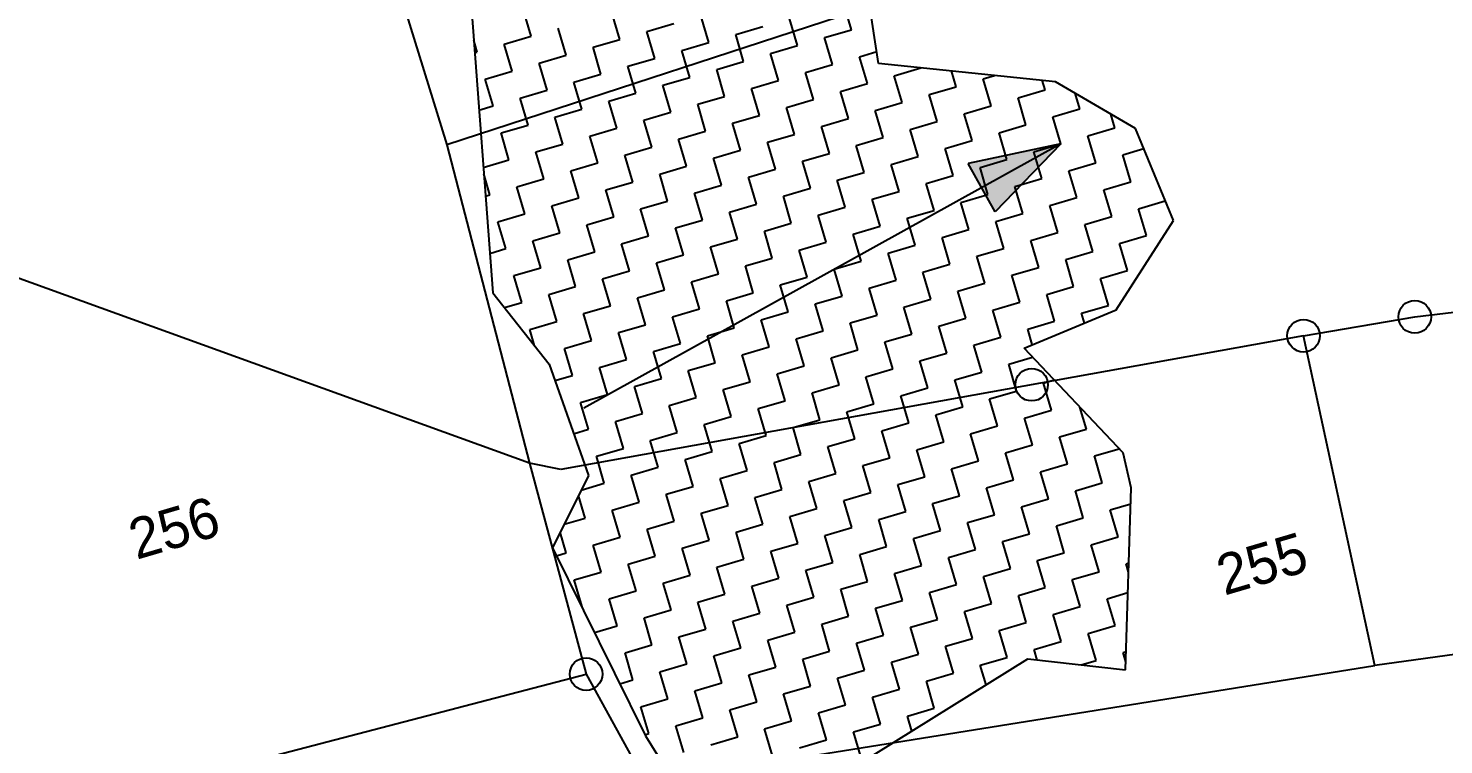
# Model space of a CAD drawing. Header units: metres. Extents: x 283645 to 285797, y 2017393 to 2020400.
# Drawn here: x 283930.6 to 284258, y 2018629.2 to 2018795 of the extents above; entities that cross this region are included whole.
import ezdxf
from ezdxf.enums import TextEntityAlignment as Align

# ---------------------------------------------------------------- set-up
doc = ezdxf.new("R2010")
doc.units = ezdxf.units.M
for name, color, linetype in [('POLY_HATCH', 12, 'Continuous'), ('POLY_PARCEL', 6, 'Continuous'), ('TEXT_PARCEL', 7, 'Continuous')]:
    doc.layers.add(name, color=color, linetype=linetype)
doc.styles.add('TEXT_MAP', font='', dxfattribs={"height": 2.5})
doc.styles.get('TEXT_MAP').set_extended_font_data('Kruti Dev 050')

msp = doc.modelspace()

# ---------------------------------------------------------------- hatches: boundary and pattern name
h = msp.add_hatch(color=256)
h.paths.add_polyline_path([(284151.12, 2018758.12), (284154.23, 2018752.51), (284169.43, 2018768.27)])
h.paths.add_polyline_path([(284169.43, 2018768.27), (284148.02, 2018763.72), (284151.12, 2018758.12)])

# ---------------------------------------------------------------- linework, layer by layer
for points in [[(284169.43, 2018768.27), (284059.11, 2018707.12)], [(284169.43, 2018768.27), (284148.02, 2018763.72)], [(284169.43, 2018768.27), (284154.23, 2018752.51)], [(284154.23, 2018752.51), (284148.02, 2018763.72)]]:
    msp.add_lwpolyline(points)
for centre in [(284251.26, 2018728.22), (284225.55, 2018723.85), (284162.67, 2018712.52), (284059.63, 2018645.57)]:
    msp.add_circle(centre, 3.77)
at = {"layer": 'POLY_HATCH'}
for p, q in [((284032.27, 2018810.35), (284038.05, 2018733.77)), ((284127.28, 2018786.83), (284125.02, 2018801.41)), ((284168.2, 2018782.62), (284127.28, 2018786.83)), ((284186.65, 2018771.79), (284168.2, 2018782.62)), ((284195.47, 2018750.5), (284186.65, 2018771.79)), ((284182.23, 2018729.82), (284195.47, 2018750.5)), ((284038.05, 2018733.77), (284051.06, 2018717.26)), ((284160.92, 2018721), (284182.23, 2018729.82)), ((284183.84, 2018696.74), (284160.92, 2018721)), ((284051.06, 2018717.26), (284060.18, 2018691.48)), ((284185.71, 2018688.65), (284183.84, 2018696.74)), ((284060.18, 2018691.48), (284051.87, 2018674.8)), ((284184.38, 2018646.58), (284185.71, 2018688.65)), ((284051.87, 2018674.8), (284073.34, 2018631.31)), ((284105.9, 2018614.3), (284161.78, 2018649.06)), ((284161.78, 2018649.06), (284184.38, 2018646.58)), ((284073.34, 2018631.31), (284123.71, 2018550.24))]:
    msp.add_line(p, q, dxfattribs=at)
at = {"layer": 'POLY_HATCH', "linetype": 'Continuous'}
for p, q in [((284046.92, 2018793.14), (284045.09, 2018799.37)), ((284121.01, 2018794.65), (284119.17, 2018800.88)), ((284067.46, 2018792.42), (284065.62, 2018798.65)), ((284073.7, 2018794.25), (284079.93, 2018796.09)), ((284088, 2018791.69), (284086.16, 2018797.93)), ((284108.54, 2018790.97), (284106.7, 2018797.21)), ((284040.69, 2018791.3), (284046.92, 2018793.14)), ((284054.99, 2018788.74), (284053.16, 2018794.98)), ((284061.23, 2018790.58), (284067.46, 2018792.42)), ((284075.53, 2018788.02), (284073.7, 2018794.25)), ((284094.23, 2018793.53), (284100.47, 2018795.37)), ((284096.07, 2018787.3), (284094.23, 2018793.53)), ((284114.77, 2018792.81), (284121.01, 2018794.65)), ((284116.61, 2018786.57), (284114.77, 2018792.81)), ((284034.46, 2018789.46), (284033.64, 2018792.23)), ((284033.86, 2018789.29), (284034.46, 2018789.46)), ((284042.53, 2018785.07), (284040.69, 2018791.3)), ((284063.07, 2018784.35), (284061.23, 2018790.58)), ((284081.77, 2018789.86), (284088, 2018791.69)), ((284083.6, 2018783.62), (284081.77, 2018789.86)), ((284102.31, 2018789.13), (284108.54, 2018790.97)), ((284104.14, 2018782.9), (284102.31, 2018789.13)), ((284122.84, 2018788.41), (284126.85, 2018789.59)), ((284048.76, 2018786.91), (284054.99, 2018788.74)), ((284050.6, 2018780.67), (284048.76, 2018786.91)), ((284069.3, 2018786.18), (284075.53, 2018788.02)), ((284071.14, 2018779.95), (284069.3, 2018786.18)), ((284089.84, 2018785.46), (284096.07, 2018787.3)), ((284110.38, 2018784.74), (284116.61, 2018786.57)), ((284124.68, 2018782.18), (284122.84, 2018788.41)), ((284036.29, 2018783.23), (284042.53, 2018785.07)), ((284038.13, 2018777), (284036.29, 2018783.23)), ((284056.83, 2018782.51), (284063.07, 2018784.35)), ((284077.37, 2018781.79), (284083.6, 2018783.62)), ((284091.67, 2018779.23), (284089.84, 2018785.46)), ((284097.91, 2018781.06), (284104.14, 2018782.9)), ((284112.21, 2018778.5), (284110.38, 2018784.74)), ((284130.91, 2018784.01), (284137.06, 2018785.82)), ((284132.75, 2018777.78), (284130.91, 2018784.01)), ((284145.22, 2018781.46), (284144.15, 2018785.1)), ((284151.45, 2018783.29), (284154.1, 2018784.07)), ((284153.29, 2018777.06), (284151.45, 2018783.29)), ((284165.76, 2018780.73), (284165.11, 2018782.94)), ((284044.36, 2018778.83), (284050.6, 2018780.67)), ((284058.67, 2018776.27), (284056.83, 2018782.51)), ((284064.9, 2018778.11), (284071.14, 2018779.95)), ((284079.21, 2018775.55), (284077.37, 2018781.79)), ((284099.75, 2018774.83), (284097.91, 2018781.06)), ((284118.45, 2018780.34), (284124.68, 2018782.18)), ((284120.28, 2018774.11), (284118.45, 2018780.34)), ((284138.99, 2018779.62), (284145.22, 2018781.46)), ((284140.82, 2018773.38), (284138.99, 2018779.62)), ((284159.52, 2018778.9), (284165.76, 2018780.73)), ((284173.83, 2018776.34), (284172.77, 2018779.94)), ((284034.86, 2018776.03), (284038.13, 2018777)), ((284046.2, 2018772.6), (284044.36, 2018778.83)), ((284052.43, 2018774.44), (284058.67, 2018776.27)), ((284066.74, 2018771.88), (284064.9, 2018778.11)), ((284085.44, 2018777.39), (284091.67, 2018779.23)), ((284087.28, 2018771.16), (284085.44, 2018777.39)), ((284105.98, 2018776.67), (284112.21, 2018778.5)), ((284107.82, 2018770.43), (284105.98, 2018776.67)), ((284126.52, 2018775.94), (284132.75, 2018777.78)), ((284147.06, 2018775.22), (284153.29, 2018777.06)), ((284161.36, 2018772.66), (284159.52, 2018778.9)), ((284167.6, 2018774.5), (284173.83, 2018776.34)), ((284054.27, 2018768.2), (284052.43, 2018774.44)), ((284072.97, 2018773.71), (284079.21, 2018775.55)), ((284074.81, 2018767.48), (284072.97, 2018773.71)), ((284093.51, 2018772.99), (284099.75, 2018774.83)), ((284095.35, 2018766.76), (284093.51, 2018772.99)), ((284114.05, 2018772.27), (284120.28, 2018774.11)), ((284128.35, 2018769.71), (284126.52, 2018775.94)), ((284134.59, 2018771.55), (284140.82, 2018773.38)), ((284148.89, 2018768.99), (284147.06, 2018775.22)), ((284169.43, 2018768.27), (284167.6, 2018774.5)), ((284181.9, 2018771.94), (284180.96, 2018775.13)), ((284039.97, 2018770.76), (284046.2, 2018772.6)), ((284041.8, 2018764.53), (284039.97, 2018770.76)), ((284060.51, 2018770.04), (284066.74, 2018771.88)), ((284062.34, 2018763.81), (284060.51, 2018770.04)), ((284081.04, 2018769.32), (284087.28, 2018771.16)), ((284101.58, 2018768.6), (284107.82, 2018770.43)), ((284115.89, 2018766.04), (284114.05, 2018772.27)), ((284122.12, 2018767.87), (284128.35, 2018769.71)), ((284136.43, 2018765.31), (284134.59, 2018771.55)), ((284155.13, 2018770.82), (284161.36, 2018772.66)), ((284156.96, 2018764.59), (284155.13, 2018770.82)), ((284175.67, 2018770.1), (284181.9, 2018771.94)), ((284177.5, 2018763.87), (284175.67, 2018770.1)), ((284048.04, 2018766.37), (284054.27, 2018768.2)), ((284049.87, 2018760.13), (284048.04, 2018766.37)), ((284068.58, 2018765.64), (284074.81, 2018767.48)), ((284082.88, 2018763.08), (284081.04, 2018769.32)), ((284089.11, 2018764.92), (284095.35, 2018766.76)), ((284103.42, 2018762.36), (284101.58, 2018768.6)), ((284123.96, 2018761.64), (284122.12, 2018767.87)), ((284142.66, 2018767.15), (284148.89, 2018768.99)), ((284144.5, 2018760.92), (284142.66, 2018767.15)), ((284163.2, 2018766.43), (284169.43, 2018768.27)), ((284165.04, 2018760.19), (284163.2, 2018766.43)), ((284183.74, 2018765.71), (284188.58, 2018767.13)), ((284035.86, 2018762.78), (284041.8, 2018764.53)), ((284056.11, 2018761.97), (284062.34, 2018763.81)), ((284070.41, 2018759.41), (284068.58, 2018765.64)), ((284076.65, 2018761.25), (284082.88, 2018763.08)), ((284090.95, 2018758.69), (284089.11, 2018764.92)), ((284109.65, 2018764.2), (284115.89, 2018766.04)), ((284111.49, 2018757.97), (284109.65, 2018764.2)), ((284130.19, 2018763.48), (284136.43, 2018765.31)), ((284132.03, 2018757.24), (284130.19, 2018763.48)), ((284150.73, 2018762.75), (284156.96, 2018764.59)), ((284171.27, 2018762.03), (284177.5, 2018763.87)), ((284185.57, 2018759.47), (284183.74, 2018765.71)), ((284037.41, 2018756.46), (284035.97, 2018761.32)), ((284043.64, 2018758.3), (284049.87, 2018760.13)), ((284057.95, 2018755.74), (284056.11, 2018761.97)), ((284078.48, 2018755.01), (284076.65, 2018761.25)), ((284097.19, 2018760.52), (284103.42, 2018762.36)), ((284099.02, 2018754.29), (284097.19, 2018760.52)), ((284117.72, 2018759.8), (284123.96, 2018761.64)), ((284119.56, 2018753.57), (284117.72, 2018759.8)), ((284138.26, 2018759.08), (284144.5, 2018760.92)), ((284152.57, 2018756.52), (284150.73, 2018762.75)), ((284158.8, 2018758.36), (284165.04, 2018760.19)), ((284173.11, 2018755.8), (284171.27, 2018762.03)), ((284036.36, 2018756.15), (284037.41, 2018756.46)), ((284045.48, 2018752.06), (284043.64, 2018758.3)), ((284064.18, 2018757.57), (284070.41, 2018759.41)), ((284066.02, 2018751.34), (284064.18, 2018757.57)), ((284084.72, 2018756.85), (284090.95, 2018758.69)), ((284086.56, 2018750.62), (284084.72, 2018756.85)), ((284105.26, 2018756.13), (284111.49, 2018757.97)), ((284125.8, 2018755.41), (284132.03, 2018757.24)), ((284140.1, 2018752.85), (284138.26, 2018759.08)), ((284146.33, 2018754.68), (284152.57, 2018756.52)), ((284160.64, 2018752.12), (284158.8, 2018758.36)), ((284179.34, 2018757.63), (284185.57, 2018759.47)), ((284181.18, 2018751.4), (284179.34, 2018757.63)), ((284051.71, 2018753.9), (284057.95, 2018755.74)), ((284053.55, 2018747.66), (284051.71, 2018753.9)), ((284072.25, 2018753.18), (284078.48, 2018755.01)), ((284074.09, 2018746.94), (284072.25, 2018753.18)), ((284092.79, 2018752.45), (284099.02, 2018754.29)), ((284107.09, 2018749.89), (284105.26, 2018756.13)), ((284113.33, 2018751.73), (284119.56, 2018753.57)), ((284127.63, 2018749.17), (284125.8, 2018755.41)), ((284148.17, 2018748.45), (284146.33, 2018754.68)), ((284166.87, 2018753.96), (284173.11, 2018755.8)), ((284168.71, 2018747.73), (284166.87, 2018753.96)), ((284187.41, 2018753.24), (284193.58, 2018755.06)), ((284189.25, 2018747), (284187.41, 2018753.24)), ((284039.24, 2018750.22), (284045.48, 2018752.06)), ((284041.08, 2018743.99), (284039.24, 2018750.22)), ((284059.78, 2018749.5), (284066.02, 2018751.34)), ((284080.32, 2018748.78), (284086.56, 2018750.62)), ((284094.63, 2018746.22), (284092.79, 2018752.45)), ((284100.86, 2018748.06), (284107.09, 2018749.89)), ((284115.16, 2018745.5), (284113.33, 2018751.73)), ((284133.87, 2018751.01), (284140.1, 2018752.85)), ((284135.7, 2018744.77), (284133.87, 2018751.01)), ((284154.4, 2018750.29), (284160.64, 2018752.12)), ((284156.24, 2018744.05), (284154.4, 2018750.29)), ((284174.94, 2018749.56), (284181.18, 2018751.4)), ((284047.32, 2018745.83), (284053.55, 2018747.66)), ((284061.62, 2018743.27), (284059.78, 2018749.5)), ((284067.85, 2018745.11), (284074.09, 2018746.94)), ((284082.16, 2018742.55), (284080.32, 2018748.78)), ((284102.7, 2018741.82), (284100.86, 2018748.06)), ((284121.4, 2018747.33), (284127.63, 2018749.17)), ((284123.24, 2018741.1), (284121.4, 2018747.33)), ((284141.94, 2018746.61), (284148.17, 2018748.45)), ((284143.77, 2018740.38), (284141.94, 2018746.61)), ((284162.48, 2018745.89), (284168.71, 2018747.73)), ((284176.78, 2018743.33), (284174.94, 2018749.56)), ((284183.01, 2018745.17), (284189.25, 2018747)), ((284037.37, 2018742.9), (284041.08, 2018743.99)), ((284049.15, 2018739.59), (284047.32, 2018745.83)), ((284069.69, 2018738.87), (284067.85, 2018745.11)), ((284088.39, 2018744.38), (284094.63, 2018746.22)), ((284090.23, 2018738.15), (284088.39, 2018744.38)), ((284108.93, 2018743.66), (284115.16, 2018745.5)), ((284110.77, 2018737.43), (284108.93, 2018743.66)), ((284129.47, 2018742.94), (284135.7, 2018744.77)), ((284150.01, 2018742.22), (284156.24, 2018744.05)), ((284164.31, 2018739.66), (284162.48, 2018745.89)), ((284170.55, 2018741.49), (284176.78, 2018743.33)), ((284184.85, 2018738.93), (284183.01, 2018745.17)), ((284055.39, 2018741.43), (284061.62, 2018743.27)), ((284057.22, 2018735.2), (284055.39, 2018741.43)), ((284075.92, 2018740.71), (284082.16, 2018742.55)), ((284077.76, 2018734.47), (284075.92, 2018740.71)), ((284096.46, 2018739.99), (284102.7, 2018741.82)), ((284117, 2018739.26), (284123.24, 2018741.1)), ((284131.31, 2018736.7), (284129.47, 2018742.94)), ((284137.54, 2018738.54), (284143.77, 2018740.38)), ((284151.85, 2018735.98), (284150.01, 2018742.22)), ((284172.38, 2018735.26), (284170.55, 2018741.49)), ((284042.92, 2018737.76), (284049.15, 2018739.59)), ((284044.76, 2018731.52), (284042.92, 2018737.76)), ((284063.46, 2018737.03), (284069.69, 2018738.87)), ((284065.29, 2018730.8), (284063.46, 2018737.03)), ((284084, 2018736.31), (284090.23, 2018738.15)), ((284098.3, 2018733.75), (284096.46, 2018739.99)), ((284104.53, 2018735.59), (284110.77, 2018737.43)), ((284118.84, 2018733.03), (284117, 2018739.26)), ((284139.38, 2018732.31), (284137.54, 2018738.54)), ((284158.08, 2018737.82), (284164.31, 2018739.66)), ((284159.92, 2018731.58), (284158.08, 2018737.82)), ((284178.62, 2018737.1), (284184.85, 2018738.93)), ((284180.45, 2018730.86), (284178.62, 2018737.1)), ((284050.99, 2018733.36), (284057.22, 2018735.2)), ((284071.53, 2018732.64), (284077.76, 2018734.47)), ((284085.83, 2018730.08), (284084, 2018736.31)), ((284092.07, 2018731.92), (284098.3, 2018733.75)), ((284106.37, 2018729.36), (284104.53, 2018735.59)), ((284125.07, 2018734.87), (284131.31, 2018736.7)), ((284126.91, 2018728.63), (284125.07, 2018734.87)), ((284145.61, 2018734.14), (284151.85, 2018735.98)), ((284147.45, 2018727.91), (284145.61, 2018734.14)), ((284166.15, 2018733.42), (284172.38, 2018735.26)), ((284040.75, 2018730.34), (284044.76, 2018731.52)), ((284052.83, 2018727.13), (284050.99, 2018733.36)), ((284059.06, 2018728.96), (284065.29, 2018730.8)), ((284073.37, 2018726.4), (284071.53, 2018732.64)), ((284093.9, 2018725.68), (284092.07, 2018731.92)), ((284112.61, 2018731.19), (284118.84, 2018733.03)), ((284114.44, 2018724.96), (284112.61, 2018731.19)), ((284133.14, 2018730.47), (284139.38, 2018732.31)), ((284134.98, 2018724.24), (284133.14, 2018730.47)), ((284153.68, 2018729.75), (284159.92, 2018731.58)), ((284167.99, 2018727.19), (284166.15, 2018733.42)), ((284174.22, 2018729.03), (284180.45, 2018730.86)), ((284046.59, 2018725.29), (284052.83, 2018727.13)), ((284060.9, 2018722.73), (284059.06, 2018728.96)), ((284079.6, 2018728.24), (284085.83, 2018730.08)), ((284081.44, 2018722.01), (284079.6, 2018728.24)), ((284100.14, 2018727.52), (284106.37, 2018729.36)), ((284101.97, 2018721.28), (284100.14, 2018727.52)), ((284120.68, 2018726.8), (284126.91, 2018728.63)), ((284141.21, 2018726.07), (284147.45, 2018727.91)), ((284155.52, 2018723.51), (284153.68, 2018729.75)), ((284161.75, 2018725.35), (284167.99, 2018727.19)), ((284174.88, 2018726.78), (284174.22, 2018729.03)), ((284047.7, 2018721.52), (284046.59, 2018725.29)), ((284067.13, 2018724.57), (284073.37, 2018726.4)), ((284068.97, 2018718.33), (284067.13, 2018724.57)), ((284087.67, 2018723.84), (284093.9, 2018725.68)), ((284089.51, 2018717.61), (284087.67, 2018723.84)), ((284108.21, 2018723.12), (284114.44, 2018724.96)), ((284122.51, 2018720.56), (284120.68, 2018726.8)), ((284128.75, 2018722.4), (284134.98, 2018724.24)), ((284143.05, 2018719.84), (284141.21, 2018726.07)), ((284162.81, 2018721.78), (284161.75, 2018725.35)), ((284054.66, 2018720.89), (284060.9, 2018722.73)), ((284056.5, 2018714.66), (284054.66, 2018720.89)), ((284075.2, 2018720.17), (284081.44, 2018722.01)), ((284095.74, 2018719.45), (284101.97, 2018721.28)), ((284110.05, 2018716.89), (284108.21, 2018723.12)), ((284116.28, 2018718.72), (284122.51, 2018720.56)), ((284130.58, 2018716.17), (284128.75, 2018722.4)), ((284149.29, 2018721.68), (284155.52, 2018723.51)), ((284151.12, 2018715.44), (284149.29, 2018721.68)), ((284062.73, 2018716.5), (284068.97, 2018718.33)), ((284077.04, 2018713.94), (284075.2, 2018720.17)), ((284083.27, 2018715.77), (284089.51, 2018717.61)), ((284097.58, 2018713.21), (284095.74, 2018719.45)), ((284118.12, 2018712.49), (284116.28, 2018718.72)), ((284136.82, 2018718), (284143.05, 2018719.84)), ((284138.66, 2018711.77), (284136.82, 2018718)), ((284157.36, 2018717.28), (284162.89, 2018718.91)), ((284159.19, 2018711.05), (284157.36, 2018717.28)), ((284052.41, 2018713.45), (284056.5, 2018714.66)), ((284064.57, 2018710.26), (284062.73, 2018716.5)), ((284070.81, 2018712.1), (284077.04, 2018713.94)), ((284085.11, 2018709.54), (284083.27, 2018715.77)), ((284103.81, 2018715.05), (284110.05, 2018716.89)), ((284105.65, 2018708.82), (284103.81, 2018715.05)), ((284124.35, 2018714.33), (284130.58, 2018716.17)), ((284126.19, 2018708.09), (284124.35, 2018714.33)), ((284144.89, 2018713.61), (284151.12, 2018715.44)), ((284072.64, 2018705.87), (284070.81, 2018712.1)), ((284091.34, 2018711.38), (284097.58, 2018713.21)), ((284093.18, 2018705.14), (284091.34, 2018711.38)), ((284111.88, 2018710.65), (284118.12, 2018712.49)), ((284113.72, 2018704.42), (284111.88, 2018710.65)), ((284132.42, 2018709.93), (284138.66, 2018711.77)), ((284146.73, 2018707.37), (284144.89, 2018713.61)), ((284152.96, 2018709.21), (284159.19, 2018711.05)), ((284165.43, 2018712.88), (284167.9, 2018713.61)), ((284167.26, 2018706.65), (284165.43, 2018712.88)), ((284058.34, 2018708.42), (284064.57, 2018710.26)), ((284060.17, 2018702.19), (284058.34, 2018708.42)), ((284078.88, 2018707.7), (284085.11, 2018709.54)), ((284080.71, 2018701.47), (284078.88, 2018707.7)), ((284099.41, 2018706.98), (284105.65, 2018708.82)), ((284119.95, 2018706.26), (284126.19, 2018708.09)), ((284134.26, 2018703.7), (284132.42, 2018709.93)), ((284140.49, 2018705.53), (284146.73, 2018707.37)), ((284154.8, 2018702.98), (284152.96, 2018709.21)), ((284175.34, 2018702.25), (284173.84, 2018707.33)), ((284066.41, 2018704.03), (284072.64, 2018705.87)), ((284068.25, 2018697.79), (284066.41, 2018704.03)), ((284086.95, 2018703.31), (284093.18, 2018705.14)), ((284101.25, 2018700.75), (284099.41, 2018706.98)), ((284107.49, 2018702.58), (284113.72, 2018704.42)), ((284121.79, 2018700.02), (284119.95, 2018706.26)), ((284142.33, 2018699.3), (284140.49, 2018705.53)), ((284161.03, 2018704.81), (284167.26, 2018706.65)), ((284162.87, 2018698.58), (284161.03, 2018704.81)), ((284056.75, 2018701.18), (284060.17, 2018702.19)), ((284074.48, 2018699.63), (284080.71, 2018701.47)), ((284088.78, 2018697.07), (284086.95, 2018703.31)), ((284095.02, 2018698.91), (284101.25, 2018700.75)), ((284109.32, 2018696.35), (284107.49, 2018702.58)), ((284128.02, 2018701.86), (284134.26, 2018703.7)), ((284129.86, 2018695.63), (284128.02, 2018701.86)), ((284148.56, 2018701.14), (284154.8, 2018702.98)), ((284150.4, 2018694.9), (284148.56, 2018701.14)), ((284169.1, 2018700.42), (284175.34, 2018702.25)), ((284062.01, 2018695.96), (284068.25, 2018697.79)), ((284076.32, 2018693.4), (284074.48, 2018699.63)), ((284096.86, 2018692.68), (284095.02, 2018698.91)), ((284115.56, 2018698.19), (284121.79, 2018700.02)), ((284117.39, 2018691.95), (284115.56, 2018698.19)), ((284136.1, 2018697.46), (284142.33, 2018699.3)), ((284156.63, 2018696.74), (284162.87, 2018698.58)), ((284170.94, 2018694.18), (284169.1, 2018700.42)), ((284177.17, 2018696.02), (284182.92, 2018697.71)), ((284063.85, 2018689.72), (284062.01, 2018695.96)), ((284082.55, 2018695.23), (284088.78, 2018697.07)), ((284084.39, 2018689), (284082.55, 2018695.23)), ((284103.09, 2018694.51), (284109.32, 2018696.35)), ((284104.93, 2018688.28), (284103.09, 2018694.51)), ((284123.63, 2018693.79), (284129.86, 2018695.63)), ((284137.93, 2018691.23), (284136.1, 2018697.46)), ((284144.17, 2018693.07), (284150.4, 2018694.9)), ((284158.47, 2018690.51), (284156.63, 2018696.74)), ((284179.01, 2018689.78), (284177.17, 2018696.02)), ((284070.08, 2018691.56), (284076.32, 2018693.4)), ((284071.92, 2018685.33), (284070.08, 2018691.56)), ((284090.62, 2018690.84), (284096.86, 2018692.68)), ((284111.16, 2018690.12), (284117.39, 2018691.95)), ((284125.46, 2018687.56), (284123.63, 2018693.79)), ((284131.7, 2018689.39), (284137.93, 2018691.23)), ((284146, 2018686.83), (284144.17, 2018693.07)), ((284164.7, 2018692.34), (284170.94, 2018694.18)), ((284166.54, 2018686.11), (284164.7, 2018692.34)), ((284058.52, 2018688.15), (284063.85, 2018689.72)), ((284078.15, 2018687.16), (284084.39, 2018689)), ((284092.46, 2018684.6), (284090.62, 2018690.84)), ((284098.69, 2018686.44), (284104.93, 2018688.28)), ((284113, 2018683.88), (284111.16, 2018690.12)), ((284133.54, 2018683.16), (284131.7, 2018689.39)), ((284152.24, 2018688.67), (284158.47, 2018690.51)), ((284154.07, 2018682.44), (284152.24, 2018688.67)), ((284172.78, 2018687.95), (284179.01, 2018689.78)), ((284174.61, 2018681.71), (284172.78, 2018687.95)), ((284059.45, 2018681.65), (284057.9, 2018686.91)), ((284065.69, 2018683.49), (284071.92, 2018685.33)), ((284079.99, 2018680.93), (284078.15, 2018687.16)), ((284086.22, 2018682.77), (284092.46, 2018684.6)), ((284100.53, 2018680.21), (284098.69, 2018686.44)), ((284119.23, 2018685.72), (284125.46, 2018687.56)), ((284121.07, 2018679.48), (284119.23, 2018685.72)), ((284139.77, 2018685), (284146, 2018686.83)), ((284141.61, 2018678.76), (284139.77, 2018685)), ((284160.31, 2018684.27), (284166.54, 2018686.11)), ((284180.85, 2018683.55), (284185.6, 2018684.95)), ((284054.57, 2018680.21), (284059.45, 2018681.65)), ((284067.52, 2018677.26), (284065.69, 2018683.49)), ((284088.06, 2018676.53), (284086.22, 2018682.77)), ((284106.76, 2018682.04), (284113, 2018683.88)), ((284108.6, 2018675.81), (284106.76, 2018682.04)), ((284127.3, 2018681.32), (284133.54, 2018683.16)), ((284129.14, 2018675.09), (284127.3, 2018681.32)), ((284147.84, 2018680.6), (284154.07, 2018682.44)), ((284162.15, 2018678.04), (284160.31, 2018684.27)), ((284168.38, 2018679.88), (284174.61, 2018681.71)), ((284182.68, 2018677.32), (284180.85, 2018683.55)), ((284055.06, 2018673.58), (284053.65, 2018678.36)), ((284073.76, 2018679.09), (284079.99, 2018680.93)), ((284075.59, 2018672.86), (284073.76, 2018679.09)), ((284094.3, 2018678.37), (284100.53, 2018680.21)), ((284096.13, 2018672.14), (284094.3, 2018678.37)), ((284114.83, 2018677.65), (284121.07, 2018679.48)), ((284135.37, 2018676.93), (284141.61, 2018678.76)), ((284149.68, 2018674.37), (284147.84, 2018680.6)), ((284155.91, 2018676.2), (284162.15, 2018678.04)), ((284170.22, 2018673.64), (284168.38, 2018679.88)), ((284061.29, 2018675.42), (284067.52, 2018677.26)), ((284063.13, 2018669.18), (284061.29, 2018675.42)), ((284081.83, 2018674.7), (284088.06, 2018676.53)), ((284083.67, 2018668.46), (284081.83, 2018674.7)), ((284102.37, 2018673.97), (284108.6, 2018675.81)), ((284116.67, 2018671.41), (284114.83, 2018677.65)), ((284122.91, 2018673.25), (284129.14, 2018675.09)), ((284137.21, 2018670.69), (284135.37, 2018676.93)), ((284157.75, 2018669.97), (284155.91, 2018676.2)), ((284176.45, 2018675.48), (284182.68, 2018677.32)), ((284178.29, 2018669.25), (284176.45, 2018675.48)), ((284052.8, 2018672.92), (284055.06, 2018673.58)), ((284069.36, 2018671.02), (284075.59, 2018672.86)), ((284089.9, 2018670.3), (284096.13, 2018672.14)), ((284104.2, 2018667.74), (284102.37, 2018673.97)), ((284110.44, 2018669.58), (284116.67, 2018671.41)), ((284124.74, 2018667.02), (284122.91, 2018673.25)), ((284143.44, 2018672.53), (284149.68, 2018674.37)), ((284145.28, 2018666.29), (284143.44, 2018672.53)), ((284163.98, 2018671.81), (284170.22, 2018673.64)), ((284165.82, 2018665.57), (284163.98, 2018671.81)), ((284056.89, 2018667.35), (284063.13, 2018669.18)), ((284071.2, 2018664.79), (284069.36, 2018671.02)), ((284077.43, 2018666.63), (284083.67, 2018668.46)), ((284091.74, 2018664.07), (284089.9, 2018670.3)), ((284112.27, 2018663.34), (284110.44, 2018669.58)), ((284130.98, 2018668.85), (284137.21, 2018670.69)), ((284132.81, 2018662.62), (284130.98, 2018668.85)), ((284151.51, 2018668.13), (284157.75, 2018669.97)), ((284153.35, 2018661.9), (284151.51, 2018668.13)), ((284172.05, 2018667.41), (284178.29, 2018669.25)), ((284184.52, 2018671.08), (284185.16, 2018671.27)), ((284185.1, 2018669.13), (284184.52, 2018671.08)), ((284058.73, 2018661.11), (284056.89, 2018667.35)), ((284064.96, 2018662.95), (284071.2, 2018664.79)), ((284079.27, 2018660.39), (284077.43, 2018666.63)), ((284097.97, 2018665.9), (284104.2, 2018667.74)), ((284099.81, 2018659.67), (284097.97, 2018665.9)), ((284118.51, 2018665.18), (284124.74, 2018667.02)), ((284120.35, 2018658.95), (284118.51, 2018665.18)), ((284139.05, 2018664.46), (284145.28, 2018666.29)), ((284159.59, 2018663.74), (284165.82, 2018665.57)), ((284173.89, 2018661.18), (284172.05, 2018667.41)), ((284066.8, 2018656.72), (284064.96, 2018662.95)), ((284085.5, 2018662.23), (284091.74, 2018664.07)), ((284087.34, 2018655.99), (284085.5, 2018662.23)), ((284106.04, 2018661.51), (284112.27, 2018663.34)), ((284107.88, 2018655.27), (284106.04, 2018661.51)), ((284126.58, 2018660.78), (284132.81, 2018662.62)), ((284140.88, 2018658.22), (284139.05, 2018664.46)), ((284147.12, 2018660.06), (284153.35, 2018661.9)), ((284161.42, 2018657.5), (284159.59, 2018663.74)), ((284180.12, 2018663.01), (284184.95, 2018664.43)), ((284181.96, 2018656.78), (284180.12, 2018663.01)), ((284058.64, 2018661.09), (284058.73, 2018661.11)), ((284073.03, 2018658.55), (284079.27, 2018660.39)), ((284074.87, 2018652.32), (284073.03, 2018658.55)), ((284093.57, 2018657.83), (284099.81, 2018659.67)), ((284114.11, 2018657.11), (284120.35, 2018658.95)), ((284128.42, 2018654.55), (284126.58, 2018660.78)), ((284134.65, 2018656.39), (284140.88, 2018658.22)), ((284148.96, 2018653.83), (284147.12, 2018660.06)), ((284167.66, 2018659.34), (284173.89, 2018661.18)), ((284169.49, 2018653.1), (284167.66, 2018659.34)), ((284061.56, 2018655.17), (284066.8, 2018656.72)), ((284081.11, 2018654.16), (284087.34, 2018655.99)), ((284095.41, 2018651.6), (284093.57, 2018657.83)), ((284101.64, 2018653.44), (284107.88, 2018655.27)), ((284115.95, 2018650.88), (284114.11, 2018657.11)), ((284136.49, 2018650.15), (284134.65, 2018656.39)), ((284155.19, 2018655.66), (284161.42, 2018657.5)), ((284157.03, 2018649.43), (284155.19, 2018655.66)), ((284175.73, 2018654.94), (284181.96, 2018656.78)), ((284177.56, 2018648.71), (284175.73, 2018654.94)), ((284068.64, 2018650.48), (284074.87, 2018652.32)), ((284082.94, 2018647.92), (284081.11, 2018654.16)), ((284103.48, 2018647.2), (284101.64, 2018653.44)), ((284122.18, 2018652.71), (284128.42, 2018654.55)), ((284124.02, 2018646.48), (284122.18, 2018652.71)), ((284142.72, 2018651.99), (284148.96, 2018653.83)), ((284144.56, 2018645.76), (284142.72, 2018651.99)), ((284163.26, 2018651.27), (284169.49, 2018653.1)), ((284070.47, 2018644.25), (284068.64, 2018650.48)), ((284089.18, 2018649.76), (284095.41, 2018651.6)), ((284091.01, 2018643.53), (284089.18, 2018649.76)), ((284109.72, 2018649.04), (284115.95, 2018650.88)), ((284111.55, 2018642.8), (284109.72, 2018649.04)), ((284130.25, 2018648.32), (284136.49, 2018650.15)), ((284150.79, 2018647.59), (284157.03, 2018649.43)), ((284163.98, 2018648.82), (284163.26, 2018651.27)), ((284174.15, 2018647.7), (284177.56, 2018648.71)), ((284183.8, 2018650.54), (284184.51, 2018650.76)), ((284184.44, 2018648.37), (284183.8, 2018650.54)), ((284076.71, 2018646.09), (284082.94, 2018647.92)), ((284078.55, 2018639.85), (284076.71, 2018646.09)), ((284097.25, 2018645.36), (284103.48, 2018647.2)), ((284099.08, 2018639.13), (284097.25, 2018645.36)), ((284117.79, 2018644.64), (284124.02, 2018646.48)), ((284132.09, 2018642.08), (284130.25, 2018648.32)), ((284138.32, 2018643.92), (284144.56, 2018645.76)), ((284152.13, 2018643.06), (284150.79, 2018647.59)), ((284067.4, 2018643.34), (284070.47, 2018644.25)), ((284084.78, 2018641.69), (284091.01, 2018643.53)), ((284105.32, 2018640.97), (284111.55, 2018642.8)), ((284119.62, 2018638.41), (284117.79, 2018644.64)), ((284125.86, 2018640.24), (284132.09, 2018642.08)), ((284140.16, 2018637.69), (284138.32, 2018643.92)), ((284072.31, 2018638.02), (284078.55, 2018639.85)), ((284086.62, 2018635.46), (284084.78, 2018641.69)), ((284092.85, 2018637.29), (284099.08, 2018639.13)), ((284107.16, 2018634.73), (284105.32, 2018640.97)), ((284127.69, 2018634.01), (284125.86, 2018640.24)), ((284146.4, 2018639.52), (284146.48, 2018639.55)), ((284146.4, 2018639.5), (284146.4, 2018639.52)), ((284074.15, 2018631.78), (284072.31, 2018638.02)), ((284080.38, 2018633.62), (284086.62, 2018635.46)), ((284094.69, 2018631.06), (284092.85, 2018637.29)), ((284113.39, 2018636.57), (284119.62, 2018638.41)), ((284115.23, 2018630.34), (284113.39, 2018636.57)), ((284133.93, 2018635.85), (284140.16, 2018637.69)), ((284134.95, 2018632.37), (284133.93, 2018635.85)), ((284082.22, 2018627.39), (284080.38, 2018633.62)), ((284100.92, 2018632.9), (284107.16, 2018634.73)), ((284102.76, 2018626.66), (284100.92, 2018632.9)), ((284121.46, 2018632.17), (284127.69, 2018634.01)), ((284123.3, 2018625.94), (284121.46, 2018632.17)), ((284073.23, 2018631.51), (284074.15, 2018631.78)), ((284088.45, 2018629.22), (284094.69, 2018631.06)), ((284108.99, 2018628.5), (284115.23, 2018630.34))]:
    msp.add_line(p, q, dxfattribs=at)
at = {"layer": 'POLY_PARCEL'}
for p, q in [((283991.51, 2018884.34), (284027.39, 2018768)), ((284157.36, 2018810.46), (284027.39, 2018768)), ((284027.39, 2018768), (284046.54, 2018694.35)), ((284046.54, 2018694.35), (283850.67, 2018765.25)), ((284251.26, 2018728.22), (284359.48, 2018741.44)), ((284225.55, 2018723.85), (284251.26, 2018728.22)), ((284225.55, 2018723.85), (284053.79, 2018692.88)), ((284242.03, 2018647.56), (284225.55, 2018723.85)), ((284053.79, 2018692.88), (284046.54, 2018694.35)), ((284046.54, 2018694.35), (284059.63, 2018645.57)), ((284266.03, 2018650.84), (284242.03, 2018647.56)), ((283908.39, 2018606.1), (284059.63, 2018645.57)), ((284059.63, 2018645.57), (284073.4, 2018620.54)), ((284073.4, 2018620.54), (284242.03, 2018647.56))]:
    msp.add_line(p, q, dxfattribs=at)

# ---------------------------------------------------------------- texts
at = {"layer": 'TEXT_PARCEL', "style": 'TEXT_MAP'}
for s, p in [('256', (283964.34, 2018679.42)), ('255', (284215.92, 2018671.13))]:
    msp.add_text(s, height=9.358, rotation=16.4202, dxfattribs=at).set_placement(p, align=Align.MIDDLE)

doc.saveas('drawing.dxf')
